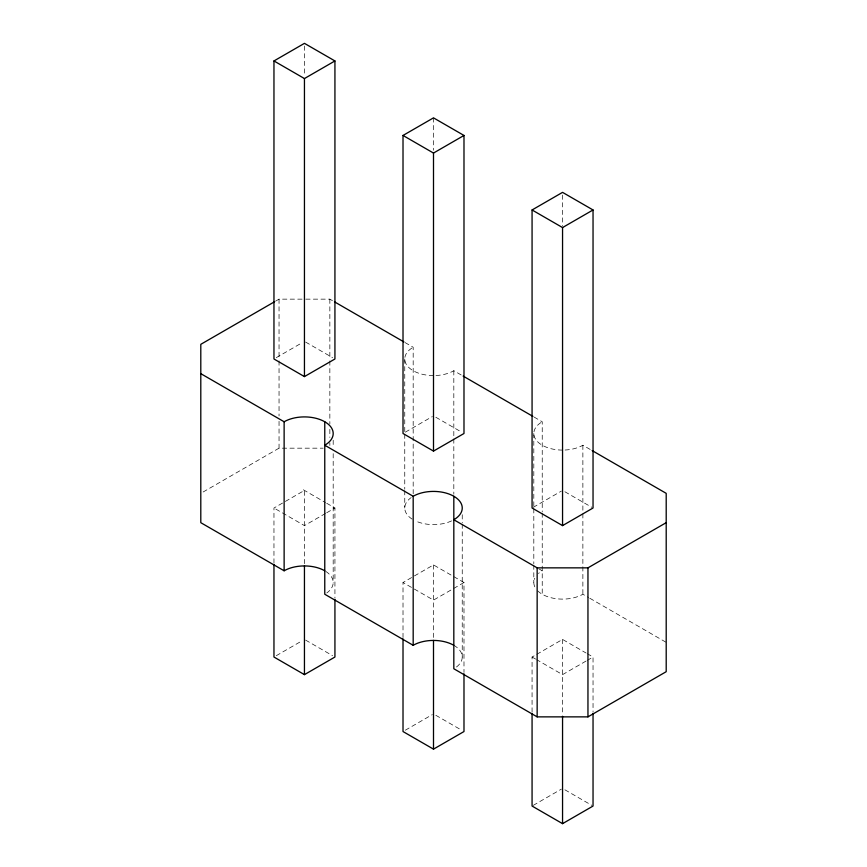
<?xml version="1.0" encoding="UTF-8"?>
<svg xmlns="http://www.w3.org/2000/svg" width="867" height="867" viewBox="0 0 867 867"><rect width="100%" height="100%" fill="white"/><g stroke="black" fill="none" stroke-linecap="round" stroke-linejoin="round"><path stroke-width="0.65" stroke-dasharray="4.33 3.25" d="M275.533 301.174L279.044 299.148L304.447 299.148M276.302 357.637L302.095 342.747M203.127 492.001L279.044 448.174L323.163 448.174M273.961 563.051L273.961 508.008L304.447 490.408L304.447 564.547M405.355 432.145L432.33 416.572M325.548 513.427L304.447 525.608L273.961 508.008M326.718 512.755L334.933 508.008L334.933 597.959M276.302 655.68L302.095 640.789M403.014 637.559L403.014 582.516L433.5 564.916L463.986 582.516L463.986 672.467M533.238 507.336L561.383 491.09M463.986 582.516L433.5 600.116L403.014 582.516M405.355 730.187L432.33 714.614M532.067 712.078L532.067 657.034L535.589 654.997M536.76 654.325L562.553 639.423L586.005 652.97M586.005 661.087L562.553 674.634L536.76 659.733M587.176 660.416L593.039 657.034L593.039 712.078M533.238 805.367L561.383 789.122M305.78 299.148L329.85 299.148L333.318 301.152M405.073 342.584L413.18 347.255L413.18 494.233M436.003 375.519A28.741 16.592 0 0 0 453.82 370.729L461.97 375.422M534.094 417.07L542.233 421.763L542.233 511.714M565.056 450.027A28.741 16.592 0 0 0 582.873 445.237L590.98 449.908M305.618 342.064L332.581 357.637M435.841 417.255L461.645 432.145M564.905 491.762L591.868 507.336M538.743 568.774L542.233 570.789A28.741 16.592 0 0 0 538.45 573.488M537.659 590.817A28.741 16.592 0 0 0 582.873 594.253L588.66 597.591M589.82 598.263L666.203 642.36M303.374 489.79L325.548 502.6M326.718 503.272L334.933 508.008M587.176 653.642L593.039 657.034M532.067 657.034L535.589 659.061M305.618 640.106L332.581 655.68M435.841 715.297L461.645 730.187M564.905 789.804L591.868 805.367M582.873 445.237L582.873 512.364M582.873 513.697L582.873 594.253M562.553 195.064L562.553 226.081M562.553 639.423L562.553 714.907M542.233 513.058L542.233 594.253M533.812 433.5L533.812 507.336M533.812 508.68L533.812 563.723M533.812 565.067L533.812 582.516M462.241 514.727L462.241 522.779M462.241 524.123L462.241 657.034M453.82 370.729L453.82 494.233M433.5 117.858L433.5 150.229M433.5 564.916L433.5 638.762M404.759 358.992L404.759 432.828M404.759 434.172L404.759 489.216M404.759 490.559L404.759 508.008M333.188 440.208L333.188 446.928M333.188 453.636L333.188 582.516M329.85 299.148L329.85 359.567M329.85 360.91L329.85 424.006M329.85 429.371L329.85 437.434M329.85 442.799L329.85 445.486M304.447 46.049L304.447 75.722M279.044 299.148L279.044 359.567M279.044 360.91L279.044 415.954M279.044 421.319L279.044 448.174M451.588 520.904A28.741 16.592 0 0 1 415.412 520.904M412.15 519.116A28.741 16.592 0 0 1 411.164 497.571M534.787 586.818A28.741 16.592 0 0 1 534.787 578.224M325.797 571.418A28.741 16.592 0 0 1 326.783 592.963M433.5 375.584A28.741 16.592 0 0 1 406.948 365.343A28.741 16.592 0 0 1 413.18 347.255M562.553 450.092A28.741 16.592 0 0 1 536.001 439.851A28.741 16.592 0 0 1 542.233 421.763M453.82 645.297A28.741 16.592 0 0 1 455.836 667.471"/><path stroke-width="1.3" d="M273.961 60.95L304.447 43.35L334.933 60.95L334.933 358.992L304.447 376.592L273.961 358.992L273.961 60.95L304.447 78.55L334.933 60.95M403.014 135.458L433.5 117.858L463.986 135.458L463.986 433.5L433.5 451.1L403.014 433.5L403.014 135.458L433.5 153.058L463.986 135.458M274.373 301.846L200.797 344.329L200.797 522.682L284.127 570.789A28.741 16.592 0 0 1 324.767 570.789M532.067 209.966L562.553 192.366L593.039 209.966L593.039 508.008L562.553 525.608L532.067 508.008L532.067 209.966L562.553 227.566L593.039 209.966M273.961 564.395L273.961 657.034L304.447 674.634L334.933 657.034L334.933 599.303M200.797 373.655L284.127 421.763A28.741 16.592 0 0 1 324.767 421.763A28.741 16.592 0 0 1 324.767 445.237L413.18 496.271A28.741 16.592 0 0 1 453.82 496.271A28.741 16.592 0 0 1 453.82 519.745L537.15 567.852L587.956 567.852L666.203 522.671M403.014 638.903L403.014 731.542L433.5 749.142L463.986 731.542L463.986 673.811M453.82 496.271L453.82 668.76L537.15 716.868L587.956 716.868L666.203 671.697L666.203 493.345L592.139 450.58M532.067 713.411L532.067 806.05L562.553 823.65L593.039 806.05L593.039 713.411M334.478 301.824L403.914 341.912M463.13 376.094L532.923 416.398M453.82 645.297A28.741 16.592 0 0 0 413.18 645.297L324.767 594.253L324.767 421.763M587.956 567.852L587.956 716.868M562.553 227.566L562.553 525.608M562.553 716.25L562.553 823.65M537.15 567.852L537.15 716.868M433.5 153.058L433.5 451.1M433.5 640.399L433.5 749.142M413.18 496.271L413.18 645.297M304.447 78.55L304.447 376.592M304.447 565.891L304.447 674.634M284.127 421.763L284.127 570.789"/></g></svg>
